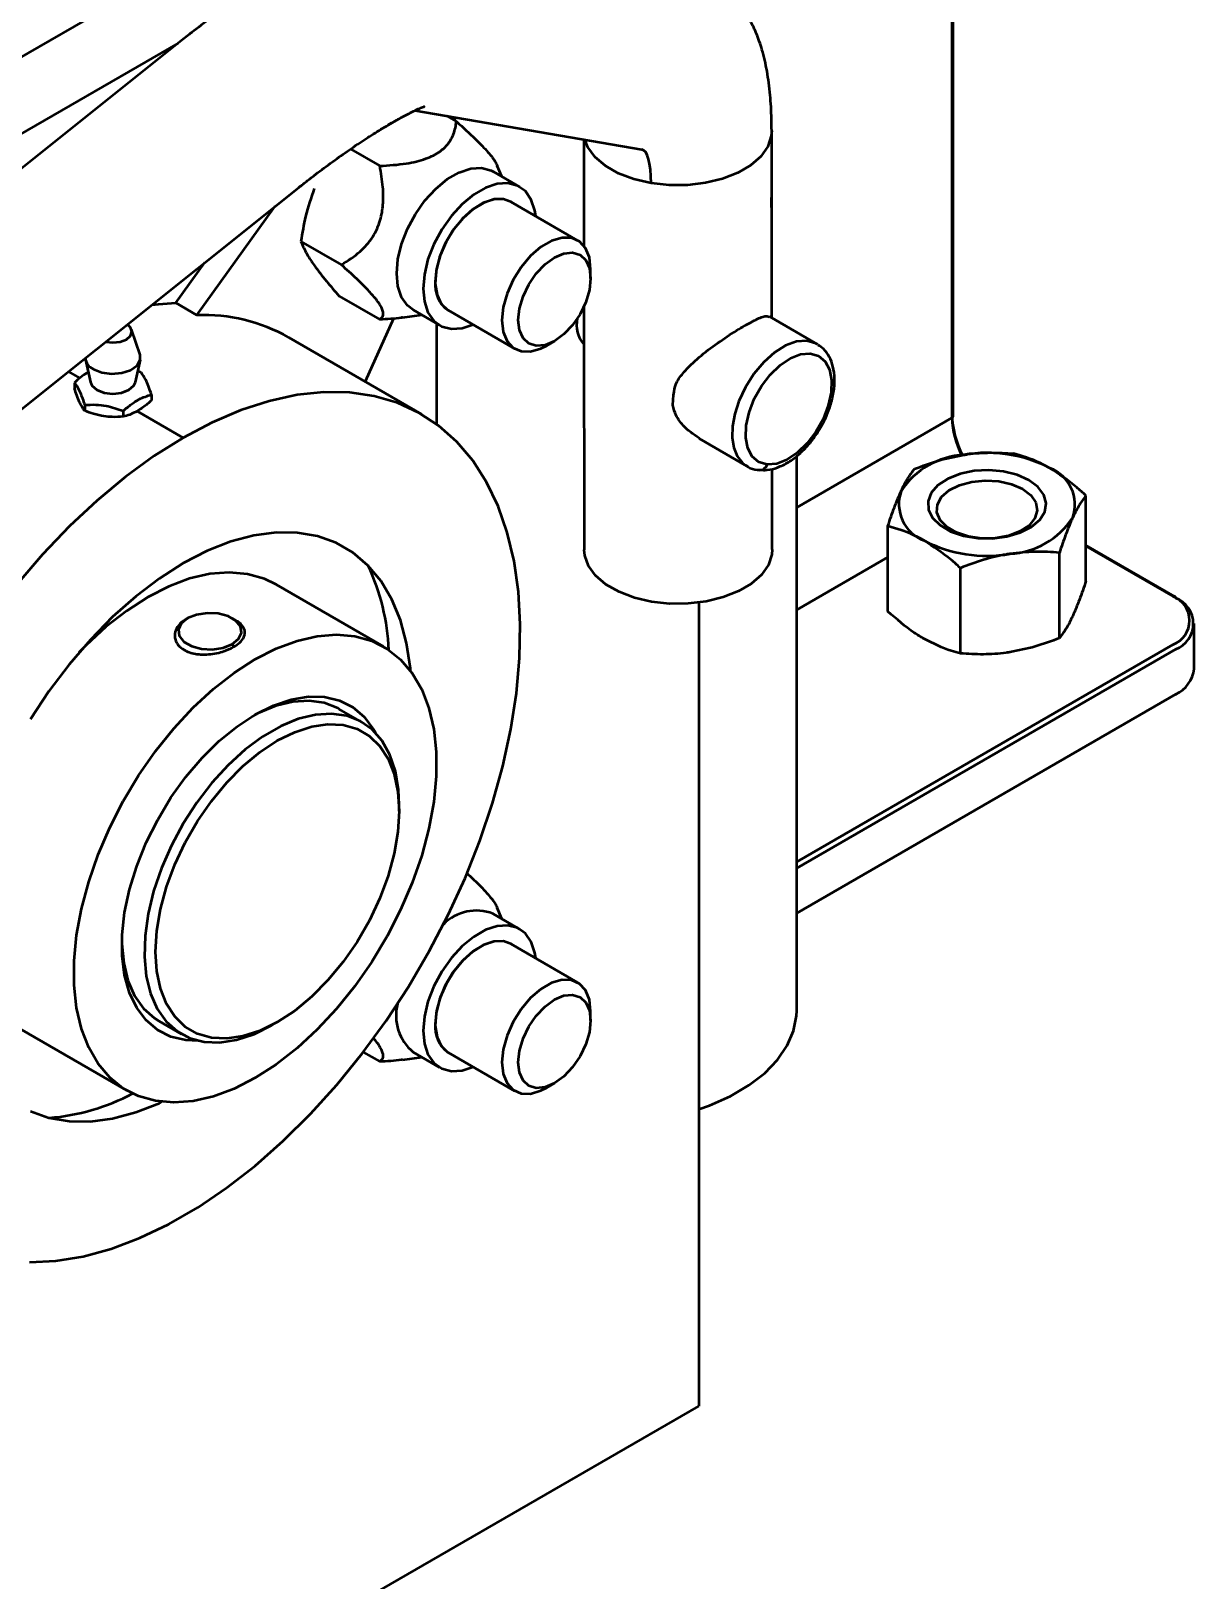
# Model space of a CAD drawing. Header units: millimetres. Extents: x 32504 to 36677, y 41990 to 42879.
# Drawn here: x 33508.53 to 33532.1, y 42714.33 to 42745.72 of the extents above; entities that cross this region are included whole.
import ezdxf

# ---------------------------------------------------------------- set-up
doc = ezdxf.new("R2010")
doc.units = ezdxf.units.MM
doc.layers.add('Net_dam', color=7, linetype='Continuous', lineweight=50)

msp = doc.modelspace()

# ---------------------------------------------------------------- linework, layer by layer
at = {"color": 7, "linetype": 'Continuous', "lineweight": 25}
for p, q in [((33516.3212, 42744.1094), (33515.5205, 42743.6471)), ((33515.5205, 42743.6471), (33515.509, 42743.6537)), ((33523.5255, 42742.1357), (33523.5255, 42742.3431))]:
    msp.add_line(p, q, dxfattribs=at)
msp.add_arc((33515.6219, 42728.1214), 0.0476, 177.68612, 208.23042, dxfattribs=at)
at = {"layer": 'Net_dam'}
for p, q in [((33527.1948, 42749.2873), (33527.1948, 42737.8803)), ((33527.2171, 42737.9114), (33527.2171, 42749.3184)), ((33511.9171, 42747.257), (33500.0322, 42740.403)), ((33511.5804, 42745.5226), (33500.1531, 42736.3933)), ((33500.3148, 42739.0116), (33511.5165, 42745.4716)), ((33516.3177, 42744.1069), (33520.9071, 42743.3151)), ((33516.9469, 42743.9983), (33517.1536, 42743.8789)), ((33523.5458, 42739.9011), (33523.5408, 42743.689)), ((33515.0075, 42743.3223), (33515.5974, 42742.9814)), ((33519.731, 42743.518), (33519.7338, 42741.3639)), ((33518.0692, 42742.766), (33517.9794, 42742.9862)), ((33518.4315, 42742.5567), (33517.8962, 42742.866)), ((33498.8925, 42730.5097), (33513.9585, 42742.5459)), ((33511.8869, 42739.9577), (33513.4796, 42742.1633)), ((33519.6083, 42741.4733), (33518.2565, 42742.2545)), ((33513.9989, 42741.4513), (33514.8193, 42740.9772)), ((33511.4606, 42740.204), (33512.0515, 42741.0224)), ((33519.8712, 42740.7019), (33519.8713, 42740.8918)), ((33511.4606, 42740.204), (33511.8869, 42739.9577)), ((33514.777, 42740.3445), (33515.5974, 42739.8704)), ((33519.7355, 42740.1328), (33519.742, 42735.2055)), ((33515.8741, 42739.8927), (33515.2984, 42738.6118)), ((33516.0576, 42739.9088), (33516.4489, 42739.9621)), ((33516.2759, 42740.062), (33516.8111, 42739.7527)), ((33516.7493, 42739.7884), (33516.7493, 42737.7498)), ((33516.9856, 42740.0553), (33518.3374, 42739.2741)), ((33524.4632, 42739.3709), (33523.4949, 42739.9305)), ((33510.7384, 42739.1555), (33510.5679, 42739.6656)), ((33516.4455, 42737.9489), (33513.7529, 42739.505)), ((33518.9734, 42739.337), (33519.1377, 42739.4319)), ((33524.4793, 42739.3612), (33524.4632, 42739.3709)), ((33509.6329, 42739.0539), (33509.7321, 42738.5981)), ((33510.645, 42738.5981), (33510.7442, 42739.0539)), ((33509.5258, 42738.6794), (33509.2896, 42738.8159)), ((33509.4079, 42738.5881), (33509.4079, 42738.4726)), ((33510.7604, 42738.7968), (33510.6931, 42738.8195)), ((33510.9692, 42738.3461), (33510.9692, 42738.2306)), ((33509.6167, 42738.1373), (33509.6167, 42738.0218)), ((33510.3973, 42738.0163), (33510.3973, 42737.9008)), ((33511.6135, 42737.4729), (33510.6793, 42738.0128)), ((33524.0476, 42736.0634), (33527.1948, 42737.8803)), ((33522.0684, 42737.4575), (33523.0347, 42736.899)), ((33524.0476, 42725.8627), (33524.0476, 42737.1051)), ((33523.0145, 42736.9114), (33523.0347, 42736.899)), ((33523.2602, 42736.8234), (33523.2959, 42736.8229)), ((33523.552, 42735.2105), (33523.5498, 42736.8452)), ((33529.9119, 42734.5737), (33529.9119, 42736.3036)), ((33525.8966, 42733.9526), (33525.8966, 42735.6825)), ((33529.3739, 42733.4148), (33529.3739, 42735.1446)), ((33531.714, 42734.2601), (33529.9119, 42735.3005)), ((33529.9119, 42735.2747), (33531.6759, 42734.2563)), ((33524.0476, 42733.9896), (33525.8966, 42735.057)), ((33527.3663, 42733.1042), (33527.3663, 42734.834)), ((33515.6713, 42733.2423), (33513.4945, 42734.5002)), ((33522.0634, 42734.1336), (33522.0634, 42717.8511)), ((33511.6999, 42733.8146), (33511.67, 42733.7974)), ((33512.6798, 42733.7724), (33512.6067, 42733.8146)), ((33532.1018, 42732.7942), (33532.1018, 42733.7068)), ((33512.6374, 42733.2374), (33512.6064, 42733.2911)), ((33531.6759, 42733.2817), (33524.0476, 42728.878)), ((33524.0476, 42728.7536), (33531.7298, 42733.1884)), ((33531.7298, 42732.2758), (33524.0476, 42727.841)), ((33515.2355, 42731.7112), (33514.7776, 42731.9758)), ((33515.9917, 42729.907), (33515.9918, 42730.0365)), ((33518.0692, 42727.7294), (33517.9794, 42727.9496)), ((33518.4315, 42727.5201), (33517.8962, 42727.8294)), ((33519.6083, 42726.4367), (33518.2565, 42727.2179)), ((33511.1239, 42725.6531), (33511.5817, 42725.3885)), ((33519.8712, 42725.6653), (33519.8713, 42725.8552)), ((33508.296, 42725.5044), (33510.4728, 42724.2465)), ((33513.4086, 42725.5685), (33513.5208, 42725.6333)), ((33515.2638, 42725.0265), (33515.5974, 42724.8338)), ((33516.2759, 42725.0254), (33516.8111, 42724.7161)), ((33516.9856, 42725.0187), (33518.3374, 42724.2375)), ((33516.0576, 42724.8722), (33516.4489, 42724.9255)), ((33518.9734, 42724.3004), (33519.1377, 42724.3953)), ((33508.7585, 42710.1783), (33522.0634, 42717.8511))]:
    msp.add_line(p, q, dxfattribs=at)
at = {"layer": 'Net_dam', "flags": 128}
for points in [[(33517.0975, 42743.9723), (33517.1164, 42743.908), (33517.1187, 42743.899)], [(33523.5408, 42743.6894), (33523.5328, 42743.5875), (33523.4624, 42743.3754), (33523.3218, 42743.1753), (33523.1164, 42742.9948), (33522.8541, 42742.8408), (33522.5449, 42742.7194), (33522.2009, 42742.6352), (33521.8351, 42742.5913), (33521.4617, 42742.5895), (33521.0949, 42742.6299)], [(33521.0949, 42742.6299), (33520.749, 42742.7109), (33520.4371, 42742.8294), (33520.1713, 42742.9808), (33519.9617, 42743.1594), (33519.8165, 42743.3582), (33519.7538, 42743.514)], [(33521.0949, 42742.6299), (33521.0917, 42742.7748), (33521.0823, 42742.9057), (33521.067, 42743.0208), (33521.0459, 42743.1187), (33521.0194, 42743.1979), (33520.9877, 42743.2575), (33520.9514, 42743.2965), (33520.9109, 42743.3144)], [(33516.2759, 42740.062), (33516.1592, 42740.1524), (33516.0395, 42740.3227), (33515.9655, 42740.5429), (33515.9405, 42740.8034), (33515.9655, 42741.0927), (33516.0395, 42741.3983), (33516.1592, 42741.7067), (33516.3195, 42742.0045), (33516.5132, 42742.2787), (33516.732, 42742.5173), (33516.9663, 42742.7099), (33517.2058, 42742.848), (33517.44, 42742.9256), (33517.6588, 42742.9394), (33517.8526, 42742.8887), (33517.8962, 42742.866)], [(33518.7592, 42741.964), (33518.7418, 42742.0758), (33518.6678, 42742.296), (33518.5481, 42742.4663), (33518.3878, 42742.5793), (33518.1941, 42742.6301), (33517.9753, 42742.6163), (33517.7411, 42742.5387), (33517.5016, 42742.4006), (33517.2673, 42742.208), (33517.0485, 42741.9694), (33516.8548, 42741.6952), (33516.6945, 42741.3974), (33516.5748, 42741.089), (33516.5008, 42740.7834), (33516.4757, 42740.4941), (33516.5008, 42740.2336), (33516.5748, 42740.0134), (33516.6945, 42739.8431), (33516.8548, 42739.7301), (33517.0485, 42739.6793), (33517.2673, 42739.6931), (33517.4883, 42739.7648)], [(33518.2565, 42742.2545), (33518.1068, 42742.3074), (33517.9149, 42742.3043), (33517.7064, 42742.2364), (33517.4932, 42742.1076), (33517.2871, 42741.925), (33517.0999, 42741.699), (33516.942, 42741.4424), (33516.8224, 42741.1695), (33516.7479, 42740.8958), (33516.7225, 42740.6367)], [(33518.2777, 42742.2422), (33518.2697, 42742.2473), (33518.1018, 42742.3087), (33517.906, 42742.303), (33517.6936, 42742.2306), (33517.4771, 42742.0957), (33517.2689, 42741.906), (33517.0813, 42741.6727), (33516.925, 42741.4093), (33516.8091, 42741.1311), (33516.7405, 42740.8543), (33516.7231, 42740.5949), (33516.7578, 42740.3681), (33516.8428, 42740.1869), (33516.973, 42740.0621), (33517.0068, 42740.043)], [(33519.8713, 42740.8918), (33519.8452, 42741.1249), (33519.7684, 42741.3144), (33519.6454, 42741.4492), (33519.4832, 42741.5215), (33519.2915, 42741.527), (33519.0811, 42741.4656), (33518.8645, 42741.3407), (33518.6542, 42741.1595), (33518.4624, 42740.9328), (33518.3003, 42740.6735), (33518.1773, 42740.3968), (33518.1005, 42740.1187), (33518.0744, 42739.8555)], [(33519.8712, 42740.7019), (33519.8462, 42740.4682), (33519.7729, 42740.2216), (33519.6562, 42739.979), (33519.5042, 42739.7567), (33519.3272, 42739.57), (33519.1373, 42739.4316), (33518.9473, 42739.3509), (33518.7703, 42739.3335), (33518.6184, 42739.3804), (33518.5017, 42739.4886), (33518.4284, 42739.6506), (33518.4034, 42739.8554), (33518.4284, 42740.0891), (33518.5017, 42740.3356), (33518.6184, 42740.5783), (33518.7703, 42740.8006), (33518.9473, 42740.9873), (33519.1373, 42741.1257), (33519.3272, 42741.2063), (33519.5042, 42741.2238), (33519.6562, 42741.1768), (33519.7729, 42741.0687), (33519.8462, 42740.9067), (33519.8712, 42740.7019)], [(33510.9831, 42740.1688), (33511.1106, 42740.1831), (33511.4606, 42740.204)], [(33518.0744, 42739.8555), (33518.1005, 42739.6224), (33518.1773, 42739.4329), (33518.3003, 42739.2982), (33518.4624, 42739.2259), (33518.6542, 42739.2203), (33518.8645, 42739.2818), (33518.9734, 42739.337)], [(33510.042, 42739.417), (33510.1883, 42739.4003), (33510.3362, 42739.4172), (33510.4616, 42739.4655), (33510.5454, 42739.5379), (33510.5749, 42739.6232), (33510.5456, 42739.7086), (33510.4819, 42739.7685)], [(33509.7923, 42738.8657), (33509.9621, 42738.7986), (33510.1624, 42738.7713), (33510.3662, 42738.7877), (33510.5461, 42738.8454), (33510.6776, 42738.9368), (33510.7431, 42739.0494), (33510.7384, 42739.1555)], [(33524.4632, 42739.3709), (33524.4359, 42739.3856), (33524.2539, 42739.4356), (33524.0466, 42739.4205), (33523.8244, 42739.3408), (33523.5984, 42739.2007), (33523.38, 42739.0072), (33523.1801, 42738.77), (33523.0087, 42738.5008), (33522.8744, 42738.2134)], [(33523.4487, 42736.9314), (33523.2804, 42736.9803), (33523.1473, 42737.0917), (33523.057, 42737.2592), (33523.0149, 42737.473), (33523.0234, 42737.7207), (33523.0819, 42737.9879), (33523.1872, 42738.259), (33523.3331, 42738.5184), (33523.511, 42738.7509), (33523.7107, 42738.943), (33523.9206, 42739.0836), (33524.1284, 42739.1644), (33524.3221, 42739.1809), (33524.4904, 42739.132), (33524.6235, 42739.0205), (33524.7138, 42738.8531), (33524.7559, 42738.6393), (33524.7474, 42738.3916), (33524.6888, 42738.1244), (33524.5836, 42737.8532), (33524.4377, 42737.5939), (33524.2598, 42737.3614), (33524.0601, 42737.1693), (33523.8502, 42737.0287), (33523.6424, 42736.9478), (33523.4487, 42736.9314)], [(33509.7321, 42738.5981), (33509.7634, 42738.5297), (33509.8631, 42738.4436)], [(33509.8631, 42738.4436), (33510.0123, 42738.3859), (33510.1883, 42738.3657), (33510.3643, 42738.3858), (33510.5136, 42738.4434), (33510.6134, 42738.5295), (33510.645, 42738.5981)], [(33508.4986, 42720.7724), (33509.0329, 42720.7975), (33509.5863, 42720.8876), (33510.1546, 42721.0421), (33510.7338, 42721.2599), (33511.3196, 42721.5394), (33511.9074, 42721.8784), (33512.4931, 42722.2745), (33513.0723, 42722.7247), (33513.6407, 42723.2258), (33514.1941, 42723.7739), (33514.7284, 42724.3651), (33515.2396, 42724.995), (33515.724, 42725.6588), (33516.1779, 42726.3518), (33516.5981, 42727.0687), (33516.9813, 42727.8042), (33517.3248, 42728.5529), (33517.626, 42729.3093), (33517.8827, 42730.0678), (33518.093, 42730.8227), (33518.2553, 42731.5684), (33518.3685, 42732.2995), (33518.4316, 42733.0105), (33518.4443, 42733.6962), (33518.4063, 42734.3514), (33518.3181, 42734.9714), (33518.1803, 42735.5515), (33517.9938, 42736.0874), (33517.7601, 42736.5752), (33517.4809, 42737.0113), (33517.1582, 42737.3924), (33516.7945, 42737.7158), (33516.3924, 42737.9789), (33515.955, 42738.1799), (33515.4854, 42738.3173), (33514.9871, 42738.3901), (33514.4639, 42738.3977), (33513.9196, 42738.3401), (33513.3582, 42738.2176), (33512.7838, 42738.0313), (33512.2008, 42737.7825), (33511.6135, 42737.4729)], [(33522.8744, 42738.2134), (33522.7927, 42737.9581), (33522.7477, 42737.7097), (33522.7412, 42737.4776), (33522.7735, 42737.2707), (33522.8432, 42737.0971), (33522.9478, 42736.9634), (33523.0145, 42736.9114)], [(33511.6135, 42737.4729), (33511.0262, 42737.105), (33510.4432, 42736.6815), (33509.8688, 42736.2054), (33509.3074, 42735.6803), (33508.7631, 42735.1101), (33508.2399, 42734.499)], [(33528.7528, 42736.6141), (33528.5151, 42736.7206), (33528.239, 42736.7895), (33527.9419, 42736.8167), (33527.6425, 42736.8003), (33527.3595, 42736.7415), (33527.1107, 42736.6439), (33526.9117, 42736.5137), (33526.7752, 42736.3589), (33526.7096, 42736.1895), (33526.719, 42736.0159), (33526.8029, 42735.8492), (33526.9561, 42735.6997), (33527.1688, 42735.5769), (33527.4277, 42735.4885), (33527.7165, 42735.4401), (33528.0172, 42735.4346), (33528.3107, 42735.4725), (33528.5787, 42735.5513), (33528.8044, 42735.6662), (33528.9734, 42735.8098), (33529.0753, 42735.9732), (33529.1036, 42736.146), (33529.0566, 42736.3176), (33528.9371, 42736.4769), (33528.7528, 42736.6141)], [(33528.6255, 42736.4377), (33528.7933, 42736.31), (33528.8952, 42736.1608), (33528.9236, 42736.0013), (33528.8764, 42735.8432), (33528.7571, 42735.6984), (33528.5746, 42735.5776), (33528.3423, 42735.4896), (33528.0775, 42735.4411), (33527.7999, 42735.4356), (33527.53, 42735.4736), (33527.2879, 42735.5522), (33527.0915, 42735.6656), (33526.9554, 42735.8054), (33526.8896, 42735.9612), (33526.8991, 42736.1214), (33526.9831, 42736.2743), (33527.1355, 42736.4084), (33527.3448, 42736.5137), (33527.5957, 42736.5826), (33527.8694, 42736.6099), (33528.1457, 42736.5935), (33528.4042, 42736.5346), (33528.6255, 42736.4377)], [(33516.2222, 42732.746), (33516.2173, 42732.8007), (33516.1415, 42733.3093), (33516.0161, 42733.7772), (33515.8424, 42734.1992), (33515.6224, 42734.5706), (33515.3585, 42734.8874), (33515.0536, 42735.1462), (33514.711, 42735.344), (33514.3344, 42735.4788), (33513.9281, 42735.5491), (33513.4963, 42735.554), (33513.044, 42735.4935), (33512.5759, 42735.3684), (33512.0974, 42735.1798), (33511.6135, 42734.9301), (33511.1296, 42734.6217), (33510.651, 42734.2583), (33510.183, 42733.8436), (33509.7307, 42733.3823), (33509.2989, 42732.8795), (33508.8926, 42732.3405), (33508.516, 42731.7714)], [(33523.552, 42735.2105), (33523.544, 42735.109), (33523.4736, 42734.8969), (33523.333, 42734.6968), (33523.1276, 42734.5163), (33522.8653, 42734.3623), (33522.5561, 42734.2409), (33522.2121, 42734.1567), (33521.8463, 42734.1128), (33521.4729, 42734.111), (33521.1061, 42734.1514), (33520.7602, 42734.2324), (33520.4483, 42734.3509), (33520.1825, 42734.5023), (33519.9729, 42734.6809), (33519.8277, 42734.8796), (33519.7524, 42735.0911), (33519.742, 42735.2055)], [(33513.4945, 42734.5002), (33513.2577, 42734.6141), (33512.9148, 42734.711), (33512.5447, 42734.7442), (33512.1523, 42734.7133), (33511.7428, 42734.6186), (33511.3219, 42734.4615), (33510.8953, 42734.2442), (33510.4686, 42733.9694), (33510.0477, 42733.641), (33509.6383, 42733.2634), (33509.5008, 42733.1227)], [(33512.6064, 42733.2911), (33512.7342, 42733.3964), (33512.7919, 42733.5205), (33512.7726, 42733.6486), (33512.6786, 42733.7651), (33512.5213, 42733.856), (33512.3195, 42733.9104), (33512.0977, 42733.9217), (33511.8827, 42733.8885), (33511.7002, 42733.8148), (33511.5724, 42733.7096), (33511.5147, 42733.5854), (33511.534, 42733.4574), (33511.6279, 42733.3409), (33511.7853, 42733.2499), (33511.987, 42733.1955), (33512.2088, 42733.1843), (33512.4239, 42733.2175), (33512.6064, 42733.2911)], [(33513.072, 42724.5025), (33512.6454, 42724.2852), (33512.2245, 42724.1281), (33511.815, 42724.0334), (33511.4226, 42724.0025), (33511.0525, 42724.0357), (33510.7096, 42724.1326), (33510.3988, 42724.2918), (33510.124, 42724.5112), (33509.8892, 42724.7879), (33509.6974, 42725.1181), (33509.5512, 42725.4974), (33509.4526, 42725.9205), (33509.403, 42726.3818), (33509.403, 42726.8751), (33509.4526, 42727.3937), (33509.5512, 42727.9305), (33509.6974, 42728.4784), (33509.8892, 42729.0298), (33510.124, 42729.5774), (33510.3988, 42730.1137), (33510.7096, 42730.6315), (33511.0525, 42731.1237), (33511.4226, 42731.5838), (33511.815, 42732.0055), (33512.2245, 42732.3831), (33512.6454, 42732.7115), (33513.072, 42732.9862), (33513.4987, 42733.2036), (33513.9196, 42733.3607), (33514.329, 42733.4553), (33514.7215, 42733.4863), (33515.0916, 42733.4531), (33515.4344, 42733.3562), (33515.7453, 42733.197), (33516.02, 42732.9775), (33516.2549, 42732.7009), (33516.4467, 42732.3707), (33516.5929, 42731.9914), (33516.6914, 42731.5683), (33516.7411, 42731.1069), (33516.7411, 42730.6137), (33516.6914, 42730.0951), (33516.5929, 42729.5583), (33516.4467, 42729.0104), (33516.2549, 42728.459), (33516.02, 42727.9114), (33515.7453, 42727.3751), (33515.4344, 42726.8573), (33515.0916, 42726.3651), (33514.7215, 42725.905), (33514.329, 42725.4833), (33513.9196, 42725.1057), (33513.4987, 42724.7773), (33513.072, 42724.5025)], [(33511.9163, 42725.2557), (33511.6668, 42725.2669), (33511.3652, 42725.3387), (33511.0954, 42725.4739), (33510.8625, 42725.6701), (33510.6707, 42725.9235), (33510.5236, 42726.2294), (33510.424, 42726.5822), (33510.3738, 42726.9753), (33510.3738, 42727.4014), (33510.424, 42727.8524), (33510.5236, 42728.3201), (33510.6707, 42728.7957), (33510.8625, 42729.2703), (33511.0954, 42729.7351), (33511.3652, 42730.1815), (33511.6668, 42730.6011), (33511.9945, 42730.9861), (33512.3424, 42731.3294), (33512.7038, 42731.6245), (33513.072, 42731.8659), (33513.4403, 42732.0492), (33513.8017, 42732.171), (33514.1495, 42732.2289), (33514.4773, 42732.2219), (33514.7788, 42732.1501), (33515.0486, 42732.0149), (33515.2816, 42731.8187), (33515.4734, 42731.5653), (33515.5176, 42731.4877)], [(33514.7776, 42731.9758), (33514.7452, 42731.9939), (33514.4691, 42732.1021), (33514.1635, 42732.1463), (33513.8342, 42732.1256), (33513.4878, 42732.0404), (33513.1309, 42731.8925), (33513.0089, 42731.8287)], [(33515.9918, 42730.0365), (33515.9776, 42730.3431), (33515.915, 42730.7166), (33515.8037, 42731.048), (33515.6457, 42731.3307), (33515.4442, 42731.5593), (33515.203, 42731.7293), (33514.927, 42731.8375), (33514.6213, 42731.8817), (33514.2921, 42731.861), (33513.9457, 42731.7759), (33513.5888, 42731.6279), (33513.2284, 42731.4201), (33512.8716, 42731.1564), (33512.5251, 42730.842), (33512.1959, 42730.4829), (33511.8903, 42730.0863), (33511.6142, 42729.6597), (33511.3731, 42729.2115), (33511.1715, 42728.7505), (33511.0136, 42728.2855), (33510.9022, 42727.8257), (33510.8396, 42727.38), (33510.827, 42726.9571), (33510.8647, 42726.5651), (33510.9519, 42726.2118), (33511.0869, 42725.904), (33511.2671, 42725.6477), (33511.489, 42725.4479), (33511.7482, 42725.3085), (33512.0398, 42725.2321), (33512.358, 42725.2203), (33512.6966, 42725.2734), (33513.0491, 42725.3902), (33513.4086, 42725.5685), (33513.4086, 42725.5685)], [(33513.5208, 42725.6333), (33513.1692, 42725.4595), (33512.8247, 42725.3474), (33512.4944, 42725.2991), (33512.185, 42725.3156), (33511.9028, 42725.3967), (33511.6535, 42725.5407), (33511.4422, 42725.7446), (33511.2733, 42726.0042), (33511.1501, 42726.3144), (33511.0751, 42726.6688), (33511.05, 42727.0601), (33511.0751, 42727.4805), (33511.1501, 42727.9213), (33511.2733, 42728.3736), (33511.4422, 42728.8281), (33511.6535, 42729.2757), (33511.9028, 42729.7072), (33512.185, 42730.1137), (33512.4944, 42730.4872), (33512.8247, 42730.8199), (33513.1692, 42731.105), (33513.5208, 42731.3368), (33513.8725, 42731.5106), (33514.2169, 42731.6227), (33514.5472, 42731.671), (33514.8567, 42731.6545), (33515.1389, 42731.5734), (33515.3882, 42731.4294), (33515.5994, 42731.2256), (33515.7684, 42730.9659), (33515.8916, 42730.6557), (33515.9665, 42730.3013), (33515.9917, 42729.91), (33515.9665, 42729.4896), (33515.8916, 42729.0488), (33515.7684, 42728.5965), (33515.5994, 42728.142), (33515.3882, 42727.6944), (33515.1389, 42727.263), (33514.8567, 42726.8564), (33514.5472, 42726.4829), (33514.2169, 42726.1502), (33513.8725, 42725.8651), (33513.5208, 42725.6333)], [(33518.7592, 42726.9274), (33518.7418, 42727.0392), (33518.6678, 42727.2594), (33518.5481, 42727.4297), (33518.3878, 42727.5427), (33518.1941, 42727.5935), (33517.9753, 42727.5797), (33517.7411, 42727.5021), (33517.5016, 42727.364), (33517.2673, 42727.1714), (33517.0485, 42726.9328), (33516.8548, 42726.6586), (33516.6945, 42726.3608), (33516.5748, 42726.0524), (33516.5008, 42725.7468), (33516.4757, 42725.4575), (33516.5008, 42725.197), (33516.5748, 42724.9768), (33516.6945, 42724.8065), (33516.8548, 42724.6935), (33517.0485, 42724.6427), (33517.2673, 42724.6565), (33517.4883, 42724.7282)], [(33510.3682, 42727.2591), (33510.3692, 42727.2217), (33510.4068, 42726.8297), (33510.494, 42726.4764), (33510.629, 42726.1686), (33510.8092, 42725.9123), (33511.0311, 42725.7125), (33511.1239, 42725.6531)], [(33518.2565, 42727.2179), (33518.1068, 42727.2708), (33517.9149, 42727.2677), (33517.7064, 42727.1998), (33517.4932, 42727.071), (33517.2871, 42726.8884), (33517.0999, 42726.6624), (33516.942, 42726.4058), (33516.8224, 42726.1329), (33516.7479, 42725.8592), (33516.7225, 42725.6001)], [(33518.2777, 42727.2056), (33518.2697, 42727.2107), (33518.1018, 42727.2721), (33517.906, 42727.2664), (33517.6936, 42727.194), (33517.4771, 42727.0591), (33517.2689, 42726.8694), (33517.0813, 42726.6361), (33516.925, 42726.3727), (33516.8091, 42726.0945), (33516.7405, 42725.8177), (33516.7231, 42725.5583), (33516.7578, 42725.3315), (33516.8428, 42725.1503), (33516.973, 42725.0255), (33517.0068, 42725.0064)], [(33519.8713, 42725.8552), (33519.8452, 42726.0883), (33519.7684, 42726.2778), (33519.6454, 42726.4126), (33519.4832, 42726.4849), (33519.2915, 42726.4904), (33519.0811, 42726.429), (33518.8645, 42726.3041), (33518.6542, 42726.123), (33518.4624, 42725.8962), (33518.3003, 42725.6369), (33518.1773, 42725.3602), (33518.1005, 42725.0821), (33518.0744, 42724.8189)], [(33519.8712, 42725.6653), (33519.8462, 42725.4316), (33519.7729, 42725.1851), (33519.6562, 42724.9424), (33519.5042, 42724.7201), (33519.3272, 42724.5334), (33519.1373, 42724.395), (33518.9473, 42724.3143), (33518.7703, 42724.2969), (33518.6184, 42724.3438), (33518.5017, 42724.452), (33518.4284, 42724.614), (33518.4034, 42724.8188), (33518.4284, 42725.0525), (33518.5017, 42725.299), (33518.6184, 42725.5417), (33518.7703, 42725.764), (33518.9473, 42725.9507), (33519.1373, 42726.0891), (33519.3272, 42726.1697), (33519.5042, 42726.1872), (33519.6562, 42726.1402), (33519.7729, 42726.0321), (33519.8462, 42725.8701), (33519.8712, 42725.6653)], [(33522.0634, 42723.8682), (33522.2806, 42723.9468), (33522.703, 42724.1357), (33523.0781, 42724.3555), (33523.399, 42724.6021), (33523.6602, 42724.8712), (33523.8568, 42725.158), (33523.9855, 42725.4574), (33524.044, 42725.764), (33524.0476, 42725.8627)], [(33518.0744, 42724.8189), (33518.1005, 42724.5858), (33518.1773, 42724.3963), (33518.3003, 42724.2616), (33518.4624, 42724.1893), (33518.6542, 42724.1837), (33518.8645, 42724.2452), (33518.9734, 42724.3004)], [(33508.516, 42723.8305), (33508.8926, 42723.6957), (33509.2989, 42723.6255), (33509.7307, 42723.6205), (33510.183, 42723.681), (33510.651, 42723.8062), (33511.1296, 42723.9947), (33511.1779, 42724.0169)]]:
    msp.add_lwpolyline(points, dxfattribs=at)
at = {"layer": 'Net_dam'}
for centre, radius, start, end in [((33517.333, 42740.5626), 0.6149, 173.08243, 235.60197), ((33512.0265, 42736.4612), 3.4992, 60.43873, 92.28566), ((33520.1705, 42739.7539), 0.5852, 166.52117, 222.11665), ((33509.8933, 42739.1116), 0.2658, 185.35619, 247.68071), ((33529.0959, 42738.0028), 1.902, 181.81645, 207.59692), ((33527.179, 42737.9152), 0.0383, 294.37466, 354.3052), ((33528.9842, 42737.9365), 1.7903, 181.80084, 207.23459), ((33527.5368, 42735.4877), 1.6432, 93.4335, 146.56112), ((33527.9073, 42734.405), 2.7631, 62.64283, 99.7711), ((33523.2957, 42736.9778), 0.1599, 269.76225, 343.11077), ((33528.8968, 42736.119), 0.7914, 340.539, 69.25792), ((33526.9117, 42736.1296), 0.7914, 160.539, 249.25792), ((33528.2717, 42736.7608), 1.6432, 273.4335, 326.56112), ((33527.9012, 42737.8436), 2.7631, 242.64283, 279.7711), ((33511.4227, 42733.0184), 4.3589, 2.05604, 25.33376), ((33531.6983, 42734.2252), 0.0383, 65.69288, 125.61758), ((33531.491, 42733.769), 0.5212, 290.78342, 69.21658), ((33531.6936, 42734.2298), 0.0365, 352.74417, 55.94365), ((33531.5331, 42733.7068), 0.5545, 290.78342, 69.21658), ((33531.4662, 42732.8576), 0.6387, 294.37466, 354.3052), ((33531.6823, 42732.2739), 0.0476, 331.76958, 2.31388), ((33517.5563, 42726.9481), 0.9446, 68.90615, 135.10971), ((33516.8785, 42725.7628), 0.9523, 165.17979, 230.74204), ((33517.333, 42725.5261), 0.6149, 173.08243, 235.60197), ((33508.5552, 42728.0056), 4.3244, 274.52653, 297.99213)]:
    msp.add_arc(centre, radius, start, end, dxfattribs=at)
for points, knots in [([(33516.5876, 42747.9266), (33516.4781, 42747.9404), (33516.2732, 42747.9663), (33515.9843, 42747.9527), (33515.7108, 42747.9134), (33515.4204, 42747.8419), (33515.0788, 42747.7261), (33514.7028, 42747.5637), (33514.3003, 42747.3603), (33513.9025, 42747.1377), (33513.4937, 42746.89), (33513.0723, 42746.6171), (33512.6519, 42746.329), (33512.2348, 42746.0279), (33511.8765, 42745.7571), (33511.6619, 42745.5871), (33511.5804, 42745.5226)], [0, 0, 0, 0, 0.0564921, 0.1056687, 0.1585751, 0.2182697, 0.2918295, 0.3904291, 0.4750222, 0.5545163, 0.6376968, 0.7180425, 0.7968469, 0.8748459, 0.952511, 1, 1, 1, 1]), ([(33523.5408, 42743.689), (33523.54, 42743.7714), (33523.5378, 42744.0229), (33523.514, 42744.432), (33523.4549, 42744.8949), (33523.3616, 42745.3063), (33523.2383, 42745.6616), (33523.0905, 42745.9666), (33522.9077, 42746.2452), (33522.6863, 42746.4967), (33522.4266, 42746.7147), (33522.1327, 42746.8902), (33521.8381, 42747.0099), (33521.6402, 42747.0516), (33521.5549, 42747.0696)], [0, 0, 0, 0, 0.05607326, 0.17131064, 0.29434585, 0.40990819, 0.49929436, 0.57972127, 0.65553987, 0.72910288, 0.80161441, 0.87365088, 0.94550946, 1, 1, 1, 1]), ([(33513.9585, 42742.5459), (33514.0162, 42742.5916), (33514.1837, 42742.7244), (33514.4703, 42742.942), (33514.8131, 42743.1905), (33515.1505, 42743.4228), (33515.4724, 42743.6327), (33515.769, 42743.8143), (33516.0299, 42743.9628), (33516.2352, 42744.0697), (33516.3828, 42744.1382), (33516.4649, 42744.1723), (33516.502, 42744.1837), (33516.4931, 42744.1814), (33516.4923, 42744.1812)], [0, 0, 0, 0, 0.0556296, 0.1615532, 0.2676547, 0.3733355, 0.4779788, 0.5808652, 0.6810517, 0.7772851, 0.8568551, 0.928834, 0.9934267, 1, 1, 1, 1]), ([(33515.5974, 42742.9814), (33515.7785, 42742.9927), (33516.1025, 42743.013), (33516.5293, 42743.112), (33516.8185, 42743.2574), (33516.9986, 42743.4347), (33517.111, 42743.6409), (33517.1385, 42743.7944), (33517.1536, 42743.8789)], [0, 0, 0, 0, 0.2203566, 0.3942128, 0.54923, 0.6761358, 0.8218771, 1, 1, 1, 1]), ([(33517.1536, 42743.8789), (33517.2848, 42743.7606), (33517.5194, 42743.5491), (33517.7934, 42743.2647), (33517.9389, 42743.0781), (33517.966, 42743.0076), (33517.9749, 42742.9843)], [0, 0, 0, 0, 0.3521863, 0.630053, 0.8778102, 1, 1, 1, 1]), ([(33514.8193, 42740.9772), (33514.9501, 42741.06), (33515.1843, 42741.2081), (33515.4614, 42741.5199), (33515.6153, 42741.8578), (33515.6735, 42742.2085), (33515.6685, 42742.5817), (33515.6226, 42742.8396), (33515.5974, 42742.9814)], [0, 0, 0, 0, 0.2203566, 0.3942128, 0.54923, 0.6761358, 0.8218771, 1, 1, 1, 1]), ([(33514.2677, 42742.5229), (33514.2042, 42742.337), (33514.0856, 42741.9898), (33514.0264, 42741.6221), (33513.9989, 42741.4513)], [0, 0, 0, 0, 0.5352511, 1, 1, 1, 1]), ([(33513.9989, 42741.4513), (33514.0344, 42741.3679), (33514.0955, 42741.2247), (33514.2169, 42741.0432), (33514.2677, 42740.9674)], [0, 0, 0, 0, 0.5819524, 1, 1, 1, 1]), ([(33514.2677, 42740.9674), (33514.3453, 42740.8629), (33514.4904, 42740.6677), (33514.6861, 42740.447), (33514.777, 42740.3445)], [0, 0, 0, 0, 0.5352511, 1, 1, 1, 1]), ([(33515.5974, 42739.8704), (33515.6278, 42739.8952), (33515.6822, 42739.9397), (33515.66, 42740.0789), (33515.5432, 42740.2607), (33515.3577, 42740.4709), (33515.1178, 42740.7086), (33514.9252, 42740.8819), (33514.8193, 42740.9772)], [0, 0, 0, 0, 0.2203566, 0.3942128, 0.54923, 0.6761358, 0.8218771, 1, 1, 1, 1]), ([(33516.0556, 42739.9098), (33516.0483, 42739.9084), (33515.9014, 42739.8804), (33515.7455, 42739.8753), (33515.5974, 42739.8704)], [0, 0, 0, 0, 0.0503512, 1, 1, 1, 1]), ([(33521.7919, 42738.8389), (33521.8956, 42738.9419), (33522.1043, 42739.149), (33522.4939, 42739.4309), (33522.8182, 42739.6412), (33523.0445, 42739.7738), (33523.2408, 42739.8781), (33523.4117, 42739.952), (33523.4661, 42739.9309), (33523.4903, 42739.9215)], [0, 0, 0, 0, 0.171394, 0.3449471, 0.5173341, 0.6017031, 0.6868316, 0.8609416, 1, 1, 1, 1]), ([(33523.2959, 42736.8229), (33523.3468, 42736.8196), (33523.4664, 42736.8119), (33523.6646, 42736.8662), (33523.8827, 42736.9727), (33524.0986, 42737.1338), (33524.3006, 42737.3395), (33524.479, 42737.58), (33524.6263, 42737.8441), (33524.7361, 42738.1209), (33524.8034, 42738.3994), (33524.8235, 42738.6691), (33524.7941, 42738.9113), (33524.7168, 42739.1134), (33524.6137, 42739.2663), (33524.5201, 42739.3265), (33524.4801, 42739.3523)], [0, 0, 0, 0, 0.0527105, 0.1236772, 0.1980133, 0.2743408, 0.3509074, 0.4272331, 0.5034515, 0.5798258, 0.6565877, 0.7340638, 0.8124331, 0.8827494, 0.9498789, 1, 1, 1, 1]), ([(33521.5347, 42738.1332), (33521.5592, 42738.4548), (33521.6096, 42738.6206), (33521.7306, 42738.7655), (33521.7919, 42738.8389)], [0, 0, 0, 0, 0.4936091, 1, 1, 1, 1]), ([(33509.6884, 42738.7987), (33509.6796, 42738.7942), (33509.5849, 42738.7461), (33509.4921, 42738.6632), (33509.4079, 42738.5881)], [0, 0, 0, 0, 0.0933738, 1, 1, 1, 1]), ([(33509.4079, 42738.5881), (33509.4281, 42738.5605), (33509.4662, 42738.5087), (33509.5373, 42738.3674), (33509.586, 42738.2264), (33509.6167, 42738.1373)], [0, 0, 0, 0, 0.29565284, 0.55528342, 1, 1, 1, 1]), ([(33510.9692, 42738.3461), (33510.9489, 42738.4059), (33510.9109, 42738.5183), (33510.8398, 42738.6841), (33510.7911, 42738.7532), (33510.7604, 42738.7968)], [0, 0, 0, 0, 0.2956528, 0.5552834, 1, 1, 1, 1]), ([(33509.5123, 42738.1962), (33509.4933, 42738.24), (33509.458, 42738.322), (33509.4238, 42738.4248), (33509.4079, 42738.4726)], [0, 0, 0, 0, 0.5352511, 1, 1, 1, 1]), ([(33510.3973, 42738.0163), (33510.4528, 42738.0644), (33510.5569, 42738.1548), (33510.7517, 42738.2793), (33510.885, 42738.3202), (33510.9692, 42738.3461)], [0, 0, 0, 0, 0.29565284, 0.55528342, 1, 1, 1, 1]), ([(33510.9692, 42738.2306), (33510.9145, 42738.1826), (33510.8206, 42738.1001), (33510.7237, 42738.0399), (33510.6832, 42738.0147)], [0, 0, 0, 0, 0.5819524, 1, 1, 1, 1]), ([(33509.6167, 42738.0218), (33509.5967, 42738.0484), (33509.5624, 42738.0941), (33509.5271, 42738.1661), (33509.5123, 42738.1962)], [0, 0, 0, 0, 0.5819524, 1, 1, 1, 1]), ([(33509.6167, 42738.1373), (33509.6924, 42738.1417), (33509.8346, 42738.15), (33510.1005, 42738.121), (33510.2824, 42738.0568), (33510.3973, 42738.0163)], [0, 0, 0, 0, 0.2956528, 0.5552834, 1, 1, 1, 1]), ([(33510.007, 42737.9103), (33509.9362, 42737.9243), (33509.804, 42737.9504), (33509.6761, 42737.9992), (33509.6167, 42738.0218)], [0, 0, 0, 0, 0.5352511, 1, 1, 1, 1]), ([(33510.3973, 42737.9008), (33510.3227, 42737.8959), (33510.1945, 42737.8874), (33510.0623, 42737.9035), (33510.007, 42737.9103)], [0, 0, 0, 0, 0.5819524, 1, 1, 1, 1]), ([(33510.6832, 42738.0147), (33510.6314, 42737.9878), (33510.5345, 42737.9375), (33510.4408, 42737.9125), (33510.3973, 42737.9008)], [0, 0, 0, 0, 0.5352511, 1, 1, 1, 1]), ([(33522.0736, 42737.465), (33521.9569, 42737.5429), (33521.7712, 42737.6668), (33521.5977, 42737.9164), (33521.5551, 42738.0631), (33521.5347, 42738.1332)], [0, 0, 0, 0, 0.4687337, 0.745813, 1, 1, 1, 1]), ([(33526.4345, 42736.8414), (33526.5976, 42736.9034), (33526.9266, 42737.0283), (33527.2667, 42737.0946), (33527.4384, 42737.128)], [0, 0, 0, 0, 0.495458, 1, 1, 1, 1]), ([(33527.4384, 42737.128), (33527.4622, 42737.1315), (33527.6423, 42737.1582), (33527.9821, 42737.1821), (33528.2879, 42737.1621), (33528.4422, 42737.152)], [0, 0, 0, 0, 0.07009, 0.5307844, 1, 1, 1, 1]), ([(33529.177, 42736.859), (33529.1102, 42736.8957), (33528.8615, 42737.032), (33528.6193, 42737.1013), (33528.4422, 42737.152)], [0, 0, 0, 0, 0.26863361, 1, 1, 1, 1]), ([(33523.0129, 42736.9209), (33523.0292, 42736.908), (33523.0967, 42736.8548), (33523.1861, 42736.8241), (33523.2567, 42736.8234), (33523.2602, 42736.8234)], [0, 0, 0, 0, 0.23251, 0.9618945, 1, 1, 1, 1]), ([(33526.1656, 42736.3932), (33526.1719, 42736.4068), (33526.2202, 42736.5096), (33526.3113, 42736.6771), (33526.3932, 42736.7863), (33526.4345, 42736.8414)], [0, 0, 0, 0, 0.07009, 0.5307844, 1, 1, 1, 1]), ([(33529.9119, 42736.3036), (33529.8502, 42736.359), (33529.6107, 42736.5742), (33529.3618, 42736.7377), (33529.177, 42736.859)], [0, 0, 0, 0, 0.25755135, 1, 1, 1, 1]), ([(33525.8966, 42735.6825), (33525.9403, 42735.8133), (33526.0284, 42736.0773), (33526.1196, 42736.2873), (33526.1656, 42736.3932)], [0, 0, 0, 0, 0.495458, 1, 1, 1, 1]), ([(33529.9119, 42736.3036), (33529.8682, 42736.2461), (33529.78, 42736.1302), (33529.6889, 42735.9475), (33529.6429, 42735.8553)], [0, 0, 0, 0, 0.495458, 1, 1, 1, 1]), ([(33529.6429, 42735.8553), (33529.6365, 42735.8414), (33529.5882, 42735.7362), (33529.4972, 42735.5114), (33529.4153, 42735.2676), (33529.3739, 42735.1446)], [0, 0, 0, 0, 0.07009003, 0.53078443, 1, 1, 1, 1]), ([(33526.6314, 42735.3895), (33526.5646, 42735.4261), (33526.3159, 42735.5625), (33526.0737, 42735.6318), (33525.8966, 42735.6825)], [0, 0, 0, 0, 0.2686336, 1, 1, 1, 1]), ([(33527.3663, 42734.834), (33527.3046, 42734.8895), (33527.0651, 42735.1047), (33526.8162, 42735.2681), (33526.6314, 42735.3895)], [0, 0, 0, 0, 0.25755135, 1, 1, 1, 1]), ([(33528.3701, 42735.1206), (33528.3463, 42735.1167), (33528.1661, 42735.0877), (33527.8264, 42735.0065), (33527.5206, 42734.8918), (33527.3663, 42734.834)], [0, 0, 0, 0, 0.07009, 0.5307844, 1, 1, 1, 1]), ([(33529.3739, 42735.1446), (33529.2109, 42735.156), (33528.8819, 42735.1792), (33528.5417, 42735.1402), (33528.3701, 42735.1206)], [0, 0, 0, 0, 0.495458, 1, 1, 1, 1]), ([(33529.9119, 42734.5737), (33529.8682, 42734.4429), (33529.78, 42734.1789), (33529.6889, 42733.9689), (33529.6429, 42733.863)], [0, 0, 0, 0, 0.495458, 1, 1, 1, 1]), ([(33526.6314, 42733.3972), (33526.5646, 42733.4377), (33526.3159, 42733.5885), (33526.0737, 42733.7988), (33525.8966, 42733.9526)], [0, 0, 0, 0, 0.26863361, 1, 1, 1, 1]), ([(33529.6429, 42733.863), (33529.6365, 42733.8494), (33529.5882, 42733.7466), (33529.4972, 42733.5791), (33529.4153, 42733.4699), (33529.3739, 42733.4148)], [0, 0, 0, 0, 0.07009, 0.5307844, 1, 1, 1, 1]), ([(33511.6717, 42733.7944), (33511.6576, 42733.7873), (33511.5954, 42733.7562), (33511.51, 42733.6708), (33511.4365, 42733.5358), (33511.4404, 42733.3919), (33511.5065, 42733.2626), (33511.5881, 42733.2043), (33511.6315, 42733.1733)], [0, 0, 0, 0, 0.0505309, 0.223635, 0.428973, 0.6587784, 0.8183126, 1, 1, 1, 1]), ([(33512.6374, 42733.2374), (33512.6811, 42733.2659), (33512.7741, 42733.3263), (33512.8348, 42733.4094), (33512.8625, 42733.4823), (33512.8695, 42733.5546), (33512.8311, 42733.6489), (33512.7572, 42733.7299), (33512.6866, 42733.7649), (33512.6699, 42733.7732)], [0, 0, 0, 0, 0.1788564, 0.3798777, 0.4429358, 0.5659403, 0.7532089, 0.9415327, 1, 1, 1, 1]), ([(33511.6315, 42733.1733), (33511.6647, 42733.1567), (33511.7338, 42733.1221), (33511.8493, 42733.0943), (33511.984, 42733.0798), (33512.1326, 42733.0823), (33512.293, 42733.1066), (33512.4708, 42733.1535), (33512.5732, 42733.2051), (33512.6374, 42733.2374)], [0, 0, 0, 0, 0.1188193, 0.2469699, 0.3412386, 0.495133, 0.6435975, 0.7767352, 1, 1, 1, 1]), ([(33527.3663, 42733.1042), (33527.3046, 42733.12), (33527.0651, 42733.1813), (33526.8162, 42733.3052), (33526.6314, 42733.3972)], [0, 0, 0, 0, 0.25755135, 1, 1, 1, 1]), ([(33529.3739, 42733.4148), (33529.2109, 42733.3529), (33528.8819, 42733.2279), (33528.5417, 42733.1616), (33528.3701, 42733.1282)], [0, 0, 0, 0, 0.495458, 1, 1, 1, 1]), ([(33528.3701, 42733.1282), (33528.3463, 42733.1247), (33528.1661, 42733.098), (33527.8264, 42733.0741), (33527.5206, 42733.0941), (33527.3663, 42733.1042)], [0, 0, 0, 0, 0.07009, 0.5307844, 1, 1, 1, 1]), ([(33517.3507, 42728.6602), (33517.4136, 42728.6032), (33517.579, 42728.453), (33517.7926, 42728.2282), (33517.939, 42728.0415), (33517.966, 42727.971), (33517.9749, 42727.9477)], [0, 0, 0, 0, 0.208125, 0.547784, 0.8506375, 1, 1, 1, 1]), ([(33515.5974, 42724.8338), (33515.6282, 42724.8585), (33515.6833, 42724.9026), (33515.6569, 42725.0438), (33515.5722, 42725.1867), (33515.4862, 42725.2832), (33515.468, 42725.3037)], [0, 0, 0, 0, 0.3728669, 0.6670501, 0.9293556, 1, 1, 1, 1]), ([(33516.0556, 42724.8732), (33516.0483, 42724.8718), (33515.9014, 42724.8438), (33515.7455, 42724.8387), (33515.5974, 42724.8338)], [0, 0, 0, 0, 0.0503512, 1, 1, 1, 1])]:
    msp.add_open_spline(points, degree=3, knots=knots, dxfattribs=at)

doc.saveas('drawing.dxf')
